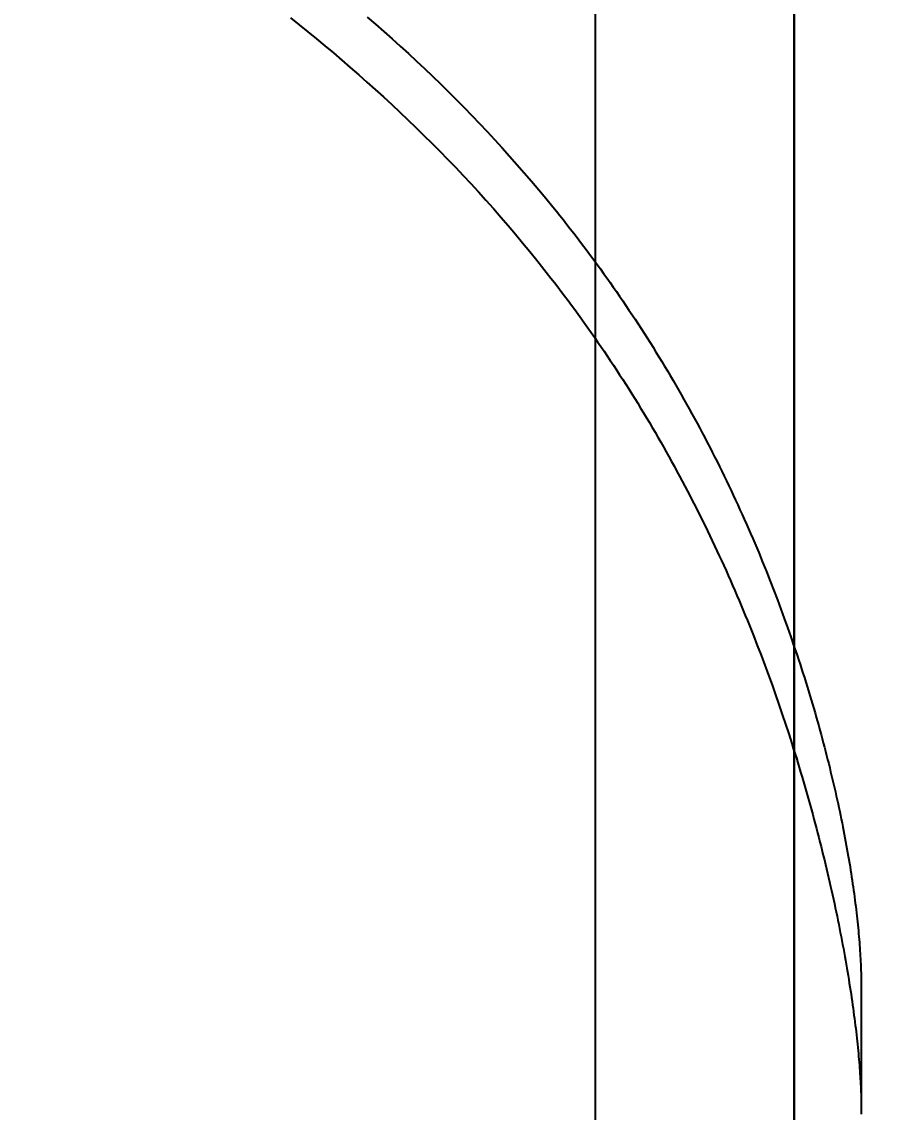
# Model space of a CAD drawing. Extents: x 11992 to 29481, y -6727 to 6811.
# Drawn here: x 24854.4 to 25016.2, y 2962.7 to 3167.7 of the extents above; entities that cross this region are included whole.
import ezdxf

# ---------------------------------------------------------------- set-up
doc = ezdxf.new("R2010")
doc.units = 0
doc.header["$MEASUREMENT"] = 0
doc.layers.get('0').update_dxf_attribs({"color": 8, "linetype": 'CONTINUOUS'})
doc.layers.get('Defpoints').update_dxf_attribs({"color": 8, "linetype": 'CONTINUOUS'})
doc.layers.add('zoylight 4标注', color=9, linetype='CONTINUOUS')
doc.styles.add('CCD-DIM', font='archs.shx', dxfattribs={"width": 0.8})
doc.dimstyles.new('zoylight_DIM_40', dxfattribs={"dimscale": 40, "dimtxt": 1.9, "dimasz": 0.4, "dimexe": 0.5, "dimexo": 0.5, "dimgap": 0.5, "dimtad": 1, "dimdec": 0, "dimrnd": 5, "dimzin": 12, "dimdsep": 46, "dimtxsty": 'CCD-DIM', "dimblk": 'CCD_Dimension_Tick', "dimcen": 0.125, "dimclrd": 44, "dimclre": 44, "dimclrt": 50, "dimadec": 0, "dimazin": 0, "dimtfac": 1, "dimtdec": 0, "dimtmove": 2, "dimatfit": 3, "dimldrblk": 'CCD_Leader_Dot', "dimfxl": 0, "dimtvp": 1, "dimtolj": 1, "dimtzin": 0, "dimarcsym": 0})

# ---------------------------------------------------------------- blocks, each defined once
blk = doc.blocks.new('CCD_Dimension_Tick')
at = {"color": 0, "linetype": 'ByBlock'}
for p, q in [((-1.091, 0), (0, 0)), ((0, 0), (1.091, 0))]:
    blk.add_line(p, q, dxfattribs=at)
at = {"color": 0, "linetype": 'Continuous', "const_width": 0.608}
blk.add_lwpolyline([(-0.61, -0.61), (0.61, 0.61)], dxfattribs=at)
blk = doc.blocks.new('*D43')
at = {"layer": 'Defpoints', "color": 0, "linetype": 'Continuous'}
for p in [(24962.25, 3226.36), (25047.86, 3226.36), (25047.86, 2526.36)]:
    blk.add_point(p, dxfattribs=at)
at = {"layer": 'zoylight 4标注', "color": 44, "linetype": 'Continuous', "lineweight": -2}
blk.add_line((25027.86, 3226.36), (24942.25, 3226.36), dxfattribs=at)
at = {"layer": 'zoylight 4标注', "color": 44, "lineweight": -2}
for p, q in [((24962.25, 2542.36), (24962.25, 3210.36)), ((25027.86, 2526.36), (24942.25, 2526.36))]:
    blk.add_line(p, q, dxfattribs=at)
at = {"layer": 'zoylight 4标注', "color": 44, "linetype": 'Continuous', "lineweight": -2, "xscale": 16, "yscale": 16, "zscale": 16}
for p, rotation in [((24962.25, 3226.36), 90), ((24962.25, 2526.36), 270)]:
    blk.add_blockref('CCD_Dimension_Tick', p, dxfattribs=dict(at, rotation=rotation))
at = {"layer": 'zoylight 4标注', "color": 50, "linetype": 'Continuous', "insert": (24904.25, 2876.36), "char_height": 76, "attachment_point": 5, "rotation": 90, "style": 'CCD-DIM'}
blk.add_mtext('\\A1;700', dxfattribs=at)
blk = doc.blocks.new('CCD_Leader_Dot')
at = {"color": 0, "linetype": 'ByBlock'}
blk.add_line((-5, 0), (-10, 0), dxfattribs=at)
at = {"color": 0, "linetype": 'ByBlock', "const_width": 5}
blk.add_lwpolyline([(-2.5, 0, 1), (2.5, 0, 1)], format="xyb", close=True, dxfattribs=at)

msp = doc.modelspace()

# ---------------------------------------------------------------- linework, layer by layer
for p, q in [((24999.62, 3630.6, -40.43), (24999.62, 730.6, -40.43)), ((24999.62, 3630.6, 329.57), (24999.62, 730.6, 329.57)), ((24999.62, -619.41, -40.43), (24999.62, 3630.6, -40.43)), ((24904.9, 3168.44, -2436.43), (24906.53, 3167.15, -2436.43)), ((24906.53, 3167.15, -2436.43), (24908.16, 3165.84, -2436.43)), ((24919.34, 3168.62, -2436.43), (24920.91, 3167.27, -2436.43)), ((24920.91, 3167.27, -2436.43), (24922.46, 3165.9, -2436.43)), ((24908.16, 3165.84, -2436.43), (24909.77, 3164.53, -2436.43)), ((24922.46, 3165.9, -2436.43), (24924.01, 3164.53, -2436.43)), ((24909.77, 3164.53, -2436.43), (24911.38, 3163.2, -2436.43)), ((24911.38, 3163.2, -2436.43), (24912.98, 3161.86, -2436.43)), ((24924.01, 3164.53, -2436.43), (24925.55, 3163.14, -2436.43)), ((24925.55, 3163.14, -2436.43), (24927.08, 3161.75, -2436.43)), ((24912.98, 3161.86, -2436.43), (24914.57, 3160.51, -2436.43)), ((24927.08, 3161.75, -2436.43), (24928.6, 3160.34, -2436.43)), ((24914.57, 3160.51, -2436.43), (24916.15, 3159.15, -2436.43)), ((24916.15, 3159.15, -2436.43), (24917.73, 3157.78, -2436.43)), ((24928.6, 3160.34, -2436.43), (24930.11, 3158.91, -2436.43)), ((24930.11, 3158.91, -2436.43), (24931.62, 3157.48, -2436.43)), ((24917.73, 3157.78, -2436.43), (24919.29, 3156.39, -2436.43)), ((24931.62, 3157.48, -2436.43), (24933.11, 3156.03, -2436.43)), ((24919.29, 3156.39, -2436.43), (24920.85, 3155, -2436.43)), ((24920.85, 3155, -2436.43), (24922.4, 3153.59, -2436.43)), ((24933.11, 3156.03, -2436.43), (24934.6, 3154.58, -2436.43)), ((24922.4, 3153.59, -2436.43), (24923.94, 3152.17, -2436.43)), ((24934.6, 3154.58, -2436.43), (24936.07, 3153.11, -2436.43)), ((24936.07, 3153.11, -2436.43), (24937.54, 3151.63, -2436.43)), ((24923.94, 3152.17, -2436.43), (24925.47, 3150.74, -2436.43)), ((24925.47, 3150.74, -2436.43), (24926.99, 3149.29, -2436.43)), ((24937.54, 3151.63, -2436.43), (24938.99, 3150.13, -2436.43)), ((24926.99, 3149.29, -2436.43), (24928.5, 3147.83, -2436.43)), ((24938.99, 3150.13, -2436.43), (24940.43, 3148.63, -2436.43)), ((24940.43, 3148.63, -2436.43), (24941.87, 3147.11, -2436.43)), ((24928.5, 3147.83, -2436.43), (24930, 3146.37, -2436.43)), ((24941.87, 3147.11, -2436.43), (24943.29, 3145.58, -2436.43)), ((24930, 3146.37, -2436.43), (24931.49, 3144.88, -2436.43)), ((24931.49, 3144.88, -2436.43), (24932.97, 3143.39, -2436.43)), ((24943.29, 3145.58, -2436.43), (24944.7, 3144.03, -2436.43)), ((24932.97, 3143.39, -2436.43), (24934.45, 3141.89, -2436.43)), ((24944.7, 3144.03, -2436.43), (24946.1, 3142.48, -2436.43)), ((24946.1, 3142.48, -2436.43), (24947.49, 3140.92, -2436.43)), ((24934.45, 3141.89, -2436.43), (24935.91, 3140.37, -2436.43)), ((24947.49, 3140.92, -2436.43), (24948.86, 3139.34, -2436.43)), ((24935.91, 3140.37, -2436.43), (24937.36, 3138.84, -2436.43)), ((24937.36, 3138.84, -2436.43), (24938.8, 3137.3, -2436.43)), ((24948.86, 3139.34, -2436.43), (24950.23, 3137.75, -2436.43)), ((24938.8, 3137.3, -2436.43), (24940.23, 3135.74, -2436.43)), ((24950.23, 3137.75, -2436.43), (24951.58, 3136.15, -2436.43)), ((24940.23, 3135.74, -2436.43), (24941.64, 3134.18, -2436.43)), ((24951.58, 3136.15, -2436.43), (24952.92, 3134.54, -2436.43)), ((24952.92, 3134.54, -2436.43), (24954.25, 3132.92, -2436.43)), ((24941.64, 3134.18, -2436.43), (24943.05, 3132.6, -2436.43)), ((24943.05, 3132.6, -2436.43), (24944.44, 3131.01, -2436.43)), ((24954.25, 3132.92, -2436.43), (24954.91, 3132.1, -2436.43)), ((24944.44, 3131.01, -2436.43), (24945.83, 3129.41, -2436.43)), ((24954.91, 3132.1, -2436.43), (24955.56, 3131.28, -2436.43)), ((24955.56, 3131.28, -2436.43), (24956.22, 3130.46, -2436.43)), ((24956.22, 3130.46, -2436.43), (24956.87, 3129.64, -2436.43)), ((24945.83, 3129.41, -2436.43), (24947.2, 3127.79, -2436.43)), ((24956.87, 3129.64, -2436.43), (24957.51, 3128.81, -2436.43)), ((24957.51, 3128.81, -2436.43), (24958.16, 3127.98, -2436.43)), ((24947.2, 3127.79, -2436.43), (24948.56, 3126.17, -2436.43)), ((24948.56, 3126.17, -2436.43), (24949.9, 3124.53, -2436.43)), ((24958.16, 3127.98, -2436.43), (24958.79, 3127.15, -2436.43)), ((24958.79, 3127.15, -2436.43), (24959.43, 3126.32, -2436.43)), ((24959.43, 3126.32, -2436.43), (24960.06, 3125.48, -2436.43)), ((24949.9, 3124.53, -2436.43), (24951.24, 3122.88, -2436.43)), ((24960.06, 3125.48, -2436.43), (24960.69, 3124.65, -2436.43)), ((24960.69, 3124.65, -2436.43), (24961.32, 3123.8, -2436.43)), ((24951.24, 3122.88, -2436.43), (24952.56, 3121.22, -2436.43)), ((24961.32, 3123.8, -2436.43), (24961.94, 3122.96, -2436.43)), ((24961.94, 3122.96, -2436.43), (24962.56, 3122.12, -2436.43)), ((24962.56, 3122.12, -2436.43), (24963.18, 3121.27, -2436.43)), ((24952.56, 3121.22, -2436.43), (24953.87, 3119.55, -2436.43)), ((24963.18, 3121.27, -2436.43), (24963.79, 3120.42, -2436.43)), ((24963.79, 3120.42, -2436.43), (24964.4, 3119.56, -2436.43)), ((24953.87, 3119.55, -2436.43), (24954.52, 3118.71, -2436.43)), ((24954.52, 3118.71, -2436.43), (24955.17, 3117.87, -2436.43)), ((24964.4, 3119.56, -2436.43), (24965, 3118.71, -2436.43)), ((24965, 3118.71, -2436.43), (24965.6, 3117.85, -2436.43)), ((24955.17, 3117.87, -2436.43), (24955.81, 3117.02, -2436.43)), ((24955.81, 3117.02, -2436.43), (24956.45, 3116.18, -2436.43)), ((24956.45, 3116.18, -2436.43), (24957.09, 3115.33, -2436.43)), ((24965.6, 3117.85, -2436.43), (24966.2, 3116.99, -2436.43)), ((24966.2, 3116.99, -2436.43), (24966.79, 3116.13, -2436.43)), ((24966.79, 3116.13, -2436.43), (24967.38, 3115.27, -2436.43)), ((24957.09, 3115.33, -2436.43), (24957.72, 3114.47, -2436.43)), ((24957.72, 3114.47, -2436.43), (24958.35, 3113.62, -2436.43)), ((24967.38, 3115.27, -2436.43), (24967.97, 3114.4, -2436.43)), ((24967.97, 3114.4, -2436.43), (24968.55, 3113.53, -2436.43)), ((24958.35, 3113.62, -2436.43), (24958.97, 3112.76, -2436.43)), ((24958.97, 3112.76, -2436.43), (24959.6, 3111.9, -2436.43)), ((24959.6, 3111.9, -2436.43), (24960.21, 3111.04, -2436.43)), ((24968.55, 3113.53, -2436.43), (24969.13, 3112.66, -2436.43)), ((24969.13, 3112.66, -2436.43), (24969.71, 3111.79, -2436.43)), ((24969.71, 3111.79, -2436.43), (24970.28, 3110.92, -2436.43)), ((24960.21, 3111.04, -2436.43), (24960.83, 3110.17, -2436.43)), ((24960.83, 3110.17, -2436.43), (24961.44, 3109.3, -2436.43)), ((24970.28, 3110.92, -2436.43), (24970.84, 3110.04, -2436.43)), ((24970.84, 3110.04, -2436.43), (24971.41, 3109.17, -2436.43)), ((24961.44, 3109.3, -2436.43), (24962.05, 3108.43, -2436.43)), ((24962.05, 3108.43, -2436.43), (24962.66, 3107.56, -2436.43)), ((24971.41, 3109.17, -2436.43), (24971.97, 3108.29, -2436.43)), ((24971.97, 3108.29, -2436.43), (24972.52, 3107.41, -2436.43)), ((24962.66, 3107.56, -2436.43), (24963.26, 3106.68, -2436.43)), ((24963.26, 3106.68, -2436.43), (24963.86, 3105.8, -2436.43)), ((24963.86, 3105.8, -2436.43), (24964.45, 3104.92, -2436.43)), ((24972.52, 3107.41, -2436.43), (24973.08, 3106.53, -2436.43)), ((24973.08, 3106.53, -2436.43), (24973.62, 3105.64, -2436.43)), ((24973.62, 3105.64, -2436.43), (24974.17, 3104.76, -2436.43)), ((24964.45, 3104.92, -2436.43), (24965.04, 3104.04, -2436.43)), ((24965.04, 3104.04, -2436.43), (24965.63, 3103.15, -2436.43)), ((24974.17, 3104.76, -2436.43), (24974.71, 3103.87, -2436.43)), ((24974.71, 3103.87, -2436.43), (24975.24, 3102.98, -2436.43)), ((24965.63, 3103.15, -2436.43), (24966.21, 3102.27, -2436.43)), ((24966.21, 3102.27, -2436.43), (24966.79, 3101.38, -2436.43)), ((24975.24, 3102.98, -2436.43), (24975.78, 3102.09, -2436.43)), ((24975.78, 3102.09, -2436.43), (24976.3, 3101.2, -2436.43)), ((24966.79, 3101.38, -2436.43), (24967.37, 3100.49, -2436.43)), ((24967.37, 3100.49, -2436.43), (24967.94, 3099.59, -2436.43)), ((24967.94, 3099.59, -2436.43), (24968.51, 3098.7, -2436.43)), ((24976.3, 3101.2, -2436.43), (24976.83, 3100.31, -2436.43)), ((24976.83, 3100.31, -2436.43), (24977.35, 3099.42, -2436.43)), ((24968.51, 3098.7, -2436.43), (24969.07, 3097.8, -2436.43)), ((24969.07, 3097.8, -2436.43), (24969.63, 3096.9, -2436.43)), ((24977.35, 3099.42, -2436.43), (24977.86, 3098.52, -2436.43)), ((24977.86, 3098.52, -2436.43), (24978.38, 3097.63, -2436.43)), ((24978.38, 3097.63, -2436.43), (24978.88, 3096.73, -2436.43)), ((24969.63, 3096.9, -2436.43), (24970.19, 3096, -2436.43)), ((24970.19, 3096, -2436.43), (24970.74, 3095.1, -2436.43)), ((24978.88, 3096.73, -2436.43), (24979.39, 3095.84, -2436.43)), ((24979.39, 3095.84, -2436.43), (24979.89, 3094.94, -2436.43)), ((24970.74, 3095.1, -2436.43), (24971.29, 3094.19, -2436.43)), ((24971.29, 3094.19, -2436.43), (24971.84, 3093.28, -2436.43)), ((24971.84, 3093.28, -2436.43), (24972.38, 3092.37, -2436.43)), ((24979.89, 3094.94, -2436.43), (24980.38, 3094.04, -2436.43)), ((24980.38, 3094.04, -2436.43), (24980.88, 3093.14, -2436.43)), ((24972.38, 3092.37, -2436.43), (24972.92, 3091.46, -2436.43)), ((24972.92, 3091.46, -2436.43), (24973.45, 3090.55, -2436.43)), ((24980.88, 3093.14, -2436.43), (24981.36, 3092.24, -2436.43)), ((24981.36, 3092.24, -2436.43), (24981.85, 3091.34, -2436.43)), ((24981.85, 3091.34, -2436.43), (24982.33, 3090.44, -2436.43)), ((24973.45, 3090.55, -2436.43), (24973.98, 3089.64, -2436.43)), ((24973.98, 3089.64, -2436.43), (24974.51, 3088.72, -2436.43)), ((24982.33, 3090.44, -2436.43), (24982.8, 3089.54, -2436.43)), ((24982.8, 3089.54, -2436.43), (24983.27, 3088.64, -2436.43)), ((24974.51, 3088.72, -2436.43), (24975.03, 3087.81, -2436.43)), ((24975.03, 3087.81, -2436.43), (24975.55, 3086.89, -2436.43)), ((24983.27, 3088.64, -2436.43), (24983.74, 3087.74, -2436.43)), ((24983.74, 3087.74, -2436.43), (24984.2, 3086.83, -2436.43)), ((24975.55, 3086.89, -2436.43), (24976.06, 3085.97, -2436.43)), ((24976.06, 3085.97, -2436.43), (24976.57, 3085.05, -2436.43)), ((24984.2, 3086.83, -2436.43), (24984.66, 3085.93, -2436.43)), ((24984.66, 3085.93, -2436.43), (24985.11, 3085.03, -2436.43)), ((24976.57, 3085.05, -2436.43), (24977.08, 3084.12, -2436.43)), ((24977.08, 3084.12, -2436.43), (24977.58, 3083.2, -2436.43)), ((24977.58, 3083.2, -2436.43), (24978.08, 3082.28, -2436.43)), ((24985.11, 3085.03, -2436.43), (24985.56, 3084.12, -2436.43)), ((24985.56, 3084.12, -2436.43), (24986.01, 3083.22, -2436.43)), ((24986.01, 3083.22, -2436.43), (24986.45, 3082.32, -2436.43)), ((24978.08, 3082.28, -2436.43), (24978.57, 3081.35, -2436.43)), ((24978.57, 3081.35, -2436.43), (24979.06, 3080.42, -2436.43)), ((24986.45, 3082.32, -2436.43), (24986.89, 3081.41, -2436.43)), ((24986.89, 3081.41, -2436.43), (24987.32, 3080.51, -2436.43)), ((24979.06, 3080.42, -2436.43), (24979.55, 3079.49, -2436.43)), ((24979.55, 3079.49, -2436.43), (24980.03, 3078.56, -2436.43)), ((24987.32, 3080.51, -2436.43), (24987.75, 3079.61, -2436.43)), ((24987.75, 3079.61, -2436.43), (24988.17, 3078.71, -2436.43)), ((24980.03, 3078.56, -2436.43), (24980.51, 3077.63, -2436.43)), ((24980.51, 3077.63, -2436.43), (24980.99, 3076.7, -2436.43)), ((24988.17, 3078.71, -2436.43), (24988.59, 3077.8, -2436.43)), ((24988.59, 3077.8, -2436.43), (24989.01, 3076.9, -2436.43)), ((24989.01, 3076.9, -2436.43), (24989.42, 3076, -2436.43)), ((24980.99, 3076.7, -2436.43), (24981.46, 3075.77, -2436.43)), ((24981.46, 3075.77, -2436.43), (24981.92, 3074.84, -2436.43)), ((24981.92, 3074.84, -2436.43), (24982.39, 3073.91, -2436.43)), ((24989.42, 3076, -2436.43), (24989.83, 3075.1, -2436.43)), ((24989.83, 3075.1, -2436.43), (24990.23, 3074.2, -2436.43)), ((24982.39, 3073.91, -2436.43), (24982.85, 3072.97, -2436.43)), ((24982.85, 3072.97, -2436.43), (24983.3, 3072.04, -2436.43)), ((24990.23, 3074.2, -2436.43), (24990.63, 3073.3, -2436.43)), ((24990.63, 3073.3, -2436.43), (24991.03, 3072.4, -2436.43)), ((24983.3, 3072.04, -2436.43), (24983.75, 3071.1, -2436.43)), ((24983.75, 3071.1, -2436.43), (24984.2, 3070.17, -2436.43)), ((24991.03, 3072.4, -2436.43), (24991.42, 3071.51, -2436.43)), ((24991.42, 3071.51, -2436.43), (24991.81, 3070.61, -2436.43)), ((24984.2, 3070.17, -2436.43), (24984.64, 3069.23, -2436.43)), ((24984.64, 3069.23, -2436.43), (24985.08, 3068.29, -2436.43)), ((24991.81, 3070.61, -2436.43), (24992.19, 3069.71, -2436.43)), ((24992.19, 3069.71, -2436.43), (24992.94, 3067.92, -2436.43)), ((24985.08, 3068.29, -2436.43), (24985.52, 3067.35, -2436.43)), ((24985.52, 3067.35, -2436.43), (24985.95, 3066.42, -2436.43)), ((24992.94, 3067.92, -2436.43), (24993.68, 3066.14, -2436.43)), ((24985.95, 3066.42, -2436.43), (24986.37, 3065.48, -2436.43)), ((24986.37, 3065.48, -2436.43), (24986.8, 3064.54, -2436.43)), ((24993.68, 3066.14, -2436.43), (24994.4, 3064.36, -2436.43)), ((24986.8, 3064.54, -2436.43), (24987.22, 3063.6, -2436.43)), ((24987.22, 3063.6, -2436.43), (24987.63, 3062.66, -2436.43)), ((24987.63, 3062.66, -2436.43), (24988.04, 3061.73, -2436.43)), ((24994.4, 3064.36, -2436.43), (24995.1, 3062.59, -2436.43)), ((24995.1, 3062.59, -2436.43), (24995.79, 3060.82, -2436.43)), ((24988.04, 3061.73, -2436.43), (24988.45, 3060.79, -2436.43)), ((24988.45, 3060.79, -2436.43), (24988.85, 3059.85, -2436.43)), ((24995.79, 3060.82, -2436.43), (24996.46, 3059.06, -2436.43)), ((24988.85, 3059.85, -2436.43), (24989.25, 3058.91, -2436.43)), ((24989.25, 3058.91, -2436.43), (24989.65, 3057.97, -2436.43)), ((24996.46, 3059.06, -2436.43), (24997.12, 3057.31, -2436.43)), ((24989.65, 3057.97, -2436.43), (24990.04, 3057.04, -2436.43)), ((24990.04, 3057.04, -2436.43), (24990.42, 3056.1, -2436.43)), ((24997.12, 3057.31, -2436.43), (24997.76, 3055.56, -2436.43)), ((24990.42, 3056.1, -2436.43), (24990.81, 3055.16, -2436.43)), ((24990.81, 3055.16, -2436.43), (24991.19, 3054.23, -2436.43)), ((24997.76, 3055.56, -2436.43), (24998.38, 3053.82, -2436.43)), ((24991.19, 3054.23, -2436.43), (24991.94, 3052.36, -2436.43)), ((24991.94, 3052.36, -2436.43), (24992.67, 3050.49, -2436.43)), ((24998.38, 3053.82, -2436.43), (24998.99, 3052.09, -2436.43)), ((24992.67, 3050.49, -2436.43), (24993.39, 3048.62, -2436.43)), ((24998.99, 3052.09, -2436.43), (24999.58, 3050.37, -2436.43)), ((24999.58, 3050.37, -2436.43), (25000.16, 3048.66, -2436.43)), ((24993.39, 3048.62, -2436.43), (24994.09, 3046.76, -2436.43)), ((25000.16, 3048.66, -2436.43), (25000.44, 3047.81, -2436.43)), ((24994.09, 3046.76, -2436.43), (24994.77, 3044.9, -2436.43)), ((25000.44, 3047.81, -2436.43), (25000.72, 3046.96, -2436.43)), ((25000.72, 3046.96, -2436.43), (25000.99, 3046.11, -2436.43)), ((24994.77, 3044.9, -2436.43), (24995.45, 3043.05, -2436.43)), ((25000.99, 3046.11, -2436.43), (25001.26, 3045.27, -2436.43)), ((25001.26, 3045.27, -2436.43), (25001.53, 3044.43, -2436.43)), ((25001.53, 3044.43, -2436.43), (25001.79, 3043.59, -2436.43)), ((24995.45, 3043.05, -2436.43), (24996.1, 3041.2, -2436.43)), ((25001.79, 3043.59, -2436.43), (25002.05, 3042.75, -2436.43)), ((25002.05, 3042.75, -2436.43), (25002.31, 3041.92, -2436.43)), ((24996.1, 3041.2, -2436.43), (24996.74, 3039.35, -2436.43)), ((25002.31, 3041.92, -2436.43), (25002.56, 3041.09, -2436.43)), ((25002.56, 3041.09, -2436.43), (25002.81, 3040.26, -2436.43)), ((25002.81, 3040.26, -2436.43), (25003.05, 3039.44, -2436.43)), ((24996.74, 3039.35, -2436.43), (24997.37, 3037.51, -2436.43)), ((25003.05, 3039.44, -2436.43), (25003.29, 3038.62, -2436.43)), ((25003.29, 3038.62, -2436.43), (25003.53, 3037.8, -2436.43)), ((24997.37, 3037.51, -2436.43), (24997.98, 3035.68, -2436.43)), ((25003.53, 3037.8, -2436.43), (25003.76, 3036.99, -2436.43)), ((25003.76, 3036.99, -2436.43), (25003.99, 3036.18, -2436.43)), ((25003.99, 3036.18, -2436.43), (25004.22, 3035.37, -2436.43)), ((24997.98, 3035.68, -2436.43), (24998.58, 3033.86, -2436.43)), ((24998.58, 3033.86, -2436.43), (24999.17, 3032.04, -2436.43)), ((25004.22, 3035.37, -2436.43), (25004.44, 3034.56, -2436.43)), ((25004.44, 3034.56, -2436.43), (25004.66, 3033.76, -2436.43)), ((24999.17, 3032.04, -2436.43), (24999.45, 3031.13, -2436.43)), ((25004.66, 3033.76, -2436.43), (25004.88, 3032.97, -2436.43)), ((25004.88, 3032.97, -2436.43), (25005.09, 3032.17, -2436.43)), ((25005.09, 3032.17, -2436.43), (25005.3, 3031.38, -2436.43)), ((24999.45, 3031.13, -2436.43), (24999.74, 3030.23, -2436.43)), ((24999.74, 3030.23, -2436.43), (25000.02, 3029.33, -2436.43)), ((25005.3, 3031.38, -2436.43), (25005.5, 3030.6, -2436.43)), ((25005.5, 3030.6, -2436.43), (25005.7, 3029.81, -2436.43)), ((25005.7, 3029.81, -2436.43), (25005.9, 3029.03, -2436.43)), ((25000.02, 3029.33, -2436.43), (25000.29, 3028.43, -2436.43)), ((25000.29, 3028.43, -2436.43), (25000.56, 3027.53, -2436.43)), ((25005.9, 3029.03, -2436.43), (25006.1, 3028.26, -2436.43)), ((25006.1, 3028.26, -2436.43), (25006.29, 3027.49, -2436.43)), ((25000.56, 3027.53, -2436.43), (25000.83, 3026.64, -2436.43)), ((25000.83, 3026.64, -2436.43), (25001.1, 3025.74, -2436.43)), ((25001.1, 3025.74, -2436.43), (25001.36, 3024.85, -2436.43)), ((25006.29, 3027.49, -2436.43), (25006.47, 3026.72, -2436.43)), ((25006.47, 3026.72, -2436.43), (25006.66, 3025.95, -2436.43)), ((25006.66, 3025.95, -2436.43), (25006.84, 3025.19, -2436.43)), ((25001.36, 3024.85, -2436.43), (25001.62, 3023.96, -2436.43)), ((25001.62, 3023.96, -2436.43), (25001.87, 3023.08, -2436.43)), ((25006.84, 3025.19, -2436.43), (25007.02, 3024.44, -2436.43)), ((25007.02, 3024.44, -2436.43), (25007.19, 3023.69, -2436.43)), ((25007.19, 3023.69, -2436.43), (25007.36, 3022.94, -2436.43)), ((25001.87, 3023.08, -2436.43), (25002.12, 3022.2, -2436.43)), ((25002.12, 3022.2, -2436.43), (25002.37, 3021.32, -2436.43)), ((25007.36, 3022.94, -2436.43), (25007.53, 3022.19, -2436.43)), ((25007.53, 3022.19, -2436.43), (25007.7, 3021.45, -2436.43)), ((25002.37, 3021.32, -2436.43), (25002.62, 3020.44, -2436.43)), ((25002.62, 3020.44, -2436.43), (25002.86, 3019.56, -2436.43)), ((25002.86, 3019.56, -2436.43), (25003.1, 3018.69, -2436.43)), ((25007.7, 3021.45, -2436.43), (25007.86, 3020.72, -2436.43)), ((25007.86, 3020.72, -2436.43), (25008.01, 3019.99, -2436.43)), ((25008.01, 3019.99, -2436.43), (25008.17, 3019.26, -2436.43)), ((25003.1, 3018.69, -2436.43), (25003.33, 3017.82, -2436.43)), ((25003.33, 3017.82, -2436.43), (25003.56, 3016.96, -2436.43)), ((25008.17, 3019.26, -2436.43), (25008.32, 3018.54, -2436.43)), ((25008.32, 3018.54, -2436.43), (25008.47, 3017.82, -2436.43)), ((25008.47, 3017.82, -2436.43), (25008.61, 3017.11, -2436.43)), ((25003.56, 3016.96, -2436.43), (25003.79, 3016.09, -2436.43)), ((25003.79, 3016.09, -2436.43), (25004.01, 3015.23, -2436.43)), ((25008.61, 3017.11, -2436.43), (25008.76, 3016.4, -2436.43)), ((25008.76, 3016.4, -2436.43), (25008.89, 3015.69, -2436.43)), ((25008.89, 3015.69, -2436.43), (25009.03, 3014.99, -2436.43)), ((25004.01, 3015.23, -2436.43), (25004.24, 3014.38, -2436.43)), ((25004.24, 3014.38, -2436.43), (25004.45, 3013.52, -2436.43)), ((25004.45, 3013.52, -2436.43), (25004.67, 3012.67, -2436.43)), ((25009.03, 3014.99, -2436.43), (25009.16, 3014.3, -2436.43)), ((25009.16, 3014.3, -2436.43), (25009.29, 3013.61, -2436.43)), ((25009.29, 3013.61, -2436.43), (25009.42, 3012.92, -2436.43)), ((25004.67, 3012.67, -2436.43), (25004.88, 3011.83, -2436.43)), ((25004.88, 3011.83, -2436.43), (25005.09, 3010.99, -2436.43)), ((25009.42, 3012.92, -2436.43), (25009.54, 3012.24, -2436.43)), ((25009.54, 3012.24, -2436.43), (25009.66, 3011.56, -2436.43)), ((25009.66, 3011.56, -2436.43), (25009.78, 3010.89, -2436.43)), ((25005.09, 3010.99, -2436.43), (25005.29, 3010.15, -2436.43)), ((25005.29, 3010.15, -2436.43), (25005.5, 3009.31, -2436.43)), ((25005.5, 3009.31, -2436.43), (25005.69, 3008.48, -2436.43)), ((25009.78, 3010.89, -2436.43), (25009.89, 3010.22, -2436.43)), ((25009.89, 3010.22, -2436.43), (25010, 3009.56, -2436.43)), ((25010, 3009.56, -2436.43), (25010.11, 3008.9, -2436.43)), ((25005.69, 3008.48, -2436.43), (25005.89, 3007.65, -2436.43)), ((25005.89, 3007.65, -2436.43), (25006.08, 3006.83, -2436.43)), ((25010.11, 3008.9, -2436.43), (25010.22, 3008.25, -2436.43)), ((25010.22, 3008.25, -2436.43), (25010.32, 3007.61, -2436.43)), ((25010.32, 3007.61, -2436.43), (25010.42, 3006.96, -2436.43)), ((25006.08, 3006.83, -2436.43), (25006.27, 3006.01, -2436.43)), ((25006.27, 3006.01, -2436.43), (25006.46, 3005.19, -2436.43)), ((25006.46, 3005.19, -2436.43), (25006.64, 3004.38, -2436.43)), ((25010.42, 3006.96, -2436.43), (25010.51, 3006.33, -2436.43)), ((25010.51, 3006.33, -2436.43), (25010.61, 3005.69, -2436.43)), ((25010.61, 3005.69, -2436.43), (25010.7, 3005.07, -2436.43)), ((25006.64, 3004.38, -2436.43), (25006.82, 3003.57, -2436.43)), ((25006.82, 3003.57, -2436.43), (25006.99, 3002.77, -2436.43)), ((25010.7, 3005.07, -2436.43), (25010.79, 3004.44, -2436.43)), ((25010.79, 3004.44, -2436.43), (25010.87, 3003.83, -2436.43)), ((25010.87, 3003.83, -2436.43), (25010.95, 3003.21, -2436.43)), ((25010.95, 3003.21, -2436.43), (25011.03, 3002.61, -2436.43)), ((25006.99, 3002.77, -2436.43), (25007.17, 3001.97, -2436.43)), ((25007.17, 3001.97, -2436.43), (25007.34, 3001.17, -2436.43)), ((25007.34, 3001.17, -2436.43), (25007.5, 3000.38, -2436.43)), ((25011.03, 3002.61, -2436.43), (25011.11, 3002.01, -2436.43)), ((25011.11, 3002.01, -2436.43), (25011.18, 3001.41, -2436.43)), ((25011.18, 3001.41, -2436.43), (25011.26, 3000.82, -2436.43)), ((25007.5, 3000.38, -2436.43), (25007.67, 2999.6, -2436.43)), ((25007.67, 2999.6, -2436.43), (25007.83, 2998.82, -2436.43)), ((25011.26, 3000.82, -2436.43), (25011.32, 3000.23, -2436.43)), ((25011.32, 3000.23, -2436.43), (25011.39, 2999.65, -2436.43)), ((25011.39, 2999.65, -2436.43), (25011.45, 2999.08, -2436.43)), ((25011.45, 2999.08, -2436.43), (25011.51, 2998.5, -2436.43)), ((25007.83, 2998.82, -2436.43), (25007.98, 2998.04, -2436.43)), ((25007.98, 2998.04, -2436.43), (25008.14, 2997.27, -2436.43)), ((25008.14, 2997.27, -2436.43), (25008.29, 2996.5, -2436.43)), ((25011.51, 2998.5, -2436.43), (25011.57, 2997.94, -2436.43)), ((25011.57, 2997.94, -2436.43), (25011.63, 2997.38, -2436.43)), ((25011.63, 2997.38, -2436.43), (25011.68, 2996.82, -2436.43)), ((25008.29, 2996.5, -2436.43), (25008.44, 2995.74, -2436.43)), ((25008.44, 2995.74, -2436.43), (25008.58, 2994.98, -2436.43)), ((25008.58, 2994.98, -2436.43), (25008.72, 2994.23, -2436.43)), ((25011.68, 2996.82, -2436.43), (25011.73, 2996.28, -2436.43)), ((25011.73, 2996.28, -2436.43), (25011.78, 2995.73, -2436.43)), ((25011.78, 2995.73, -2436.43), (25011.82, 2995.19, -2436.43)), ((25011.82, 2995.19, -2436.43), (25011.87, 2994.66, -2436.43)), ((25008.72, 2994.23, -2436.43), (25008.86, 2993.49, -2436.43)), ((25008.86, 2993.49, -2436.43), (25009, 2992.74, -2436.43)), ((25011.87, 2994.66, -2436.43), (25011.91, 2994.13, -2436.43)), ((25011.91, 2994.13, -2436.43), (25011.94, 2993.61, -2436.43)), ((25011.94, 2993.61, -2436.43), (25011.98, 2993.09, -2436.43)), ((25011.98, 2993.09, -2436.43), (25012.01, 2992.58, -2436.43)), ((25009, 2992.74, -2436.43), (25009.13, 2992.01, -2436.43)), ((25009.13, 2992.01, -2436.43), (25009.26, 2991.28, -2436.43)), ((25009.26, 2991.28, -2436.43), (25009.39, 2990.55, -2436.43)), ((25012.01, 2992.58, -2436.43), (25012.04, 2992.07, -2436.43)), ((25012.04, 2992.07, -2436.43), (25012.07, 2991.57, -2436.43)), ((25012.07, 2991.57, -2436.43), (25012.09, 2991.07, -2436.43)), ((25012.09, 2991.07, -2436.43), (25012.12, 2990.58, -2436.43)), ((25009.39, 2990.55, -2436.43), (25009.51, 2989.83, -2436.43)), ((25009.51, 2989.83, -2436.43), (25009.64, 2989.12, -2436.43)), ((25009.64, 2989.12, -2436.43), (25009.75, 2988.41, -2436.43)), ((25012.12, 2990.58, -2436.43), (25012.14, 2990.17, -2436.43)), ((25012.14, 2990.17, -2436.43), (25012.15, 2989.76, -2436.43)), ((25012.15, 2989.76, -2436.43), (25012.17, 2989.36, -2436.43)), ((25012.17, 2989.36, -2436.43), (25012.18, 2988.96, -2436.43)), ((25012.18, 2988.96, -2436.43), (25012.19, 2988.56, -2436.43)), ((25009.75, 2988.41, -2436.43), (25009.87, 2987.7, -2436.43)), ((25009.87, 2987.7, -2436.43), (25009.98, 2987.01, -2436.43)), ((25009.98, 2987.01, -2436.43), (25010.09, 2986.31, -2436.43)), ((25012.19, 2988.56, -2436.43), (25012.2, 2988.17, -2436.43)), ((25012.2, 2988.17, -2436.43), (25012.21, 2987.78, -2436.43)), ((25012.21, 2987.78, -2436.43), (25012.22, 2987.4, -2436.43)), ((25012.22, 2987.4, -2436.43), (25012.22, 2987.01, -2436.43)), ((25012.22, 2987.01, -2436.43), (25012.23, 2986.64, -2436.43)), ((25010.09, 2986.31, -2436.43), (25010.2, 2985.63, -2436.43)), ((25010.2, 2985.63, -2436.43), (25010.3, 2984.95, -2436.43)), ((25010.3, 2984.95, -2436.43), (25010.4, 2984.27, -2436.43)), ((25012.23, 2986.64, -2436.43), (25012.23, 2986.26, -2436.43)), ((25012.23, 2986.26, -2436.43), (25012.23, 2985.89, -2436.43)), ((25012.23, 2985.89, -2436.43), (25012.23, 2963.12, -2436.43)), ((25010.4, 2984.27, -2436.43), (25010.5, 2983.61, -2436.43)), ((25010.5, 2983.61, -2436.43), (25010.59, 2982.94, -2436.43)), ((25010.59, 2982.94, -2436.43), (25010.69, 2982.29, -2436.43)), ((25010.69, 2982.29, -2436.43), (25010.77, 2981.64, -2436.43)), ((25010.77, 2981.64, -2436.43), (25010.86, 2981, -2436.43)), ((25010.86, 2981, -2436.43), (25010.94, 2980.36, -2436.43)), ((25010.94, 2980.36, -2436.43), (25011.03, 2979.73, -2436.43)), ((25011.03, 2979.73, -2436.43), (25011.1, 2979.1, -2436.43)), ((25011.1, 2979.1, -2436.43), (25011.18, 2978.48, -2436.43)), ((25011.18, 2978.48, -2436.43), (25011.25, 2977.87, -2436.43)), ((25011.25, 2977.87, -2436.43), (25011.32, 2977.27, -2436.43)), ((25011.32, 2977.27, -2436.43), (25011.39, 2976.67, -2436.43)), ((25011.39, 2976.67, -2436.43), (25011.45, 2976.08, -2436.43)), ((25011.45, 2976.08, -2436.43), (25011.51, 2975.49, -2436.43)), ((25011.51, 2975.49, -2436.43), (25011.57, 2974.91, -2436.43)), ((25011.57, 2974.91, -2436.43), (25011.63, 2974.34, -2436.43)), ((25011.63, 2974.34, -2436.43), (25011.68, 2973.77, -2436.43)), ((25011.68, 2973.77, -2436.43), (25011.73, 2973.21, -2436.43)), ((25011.73, 2973.21, -2436.43), (25011.78, 2972.66, -2436.43)), ((25011.78, 2972.66, -2436.43), (25011.83, 2972.11, -2436.43)), ((25011.83, 2972.11, -2436.43), (25011.87, 2971.57, -2436.43)), ((25011.87, 2971.57, -2436.43), (25011.91, 2971.03, -2436.43)), ((25011.91, 2971.03, -2436.43), (25011.95, 2970.51, -2436.43)), ((25011.95, 2970.51, -2436.43), (25011.98, 2969.99, -2436.43)), ((25011.98, 2969.99, -2436.43), (25012.02, 2969.47, -2436.43)), ((25012.02, 2969.47, -2436.43), (25012.05, 2968.97, -2436.43)), ((25012.05, 2968.97, -2436.43), (25012.07, 2968.47, -2436.43)), ((25012.07, 2968.47, -2436.43), (25012.1, 2967.97, -2436.43)), ((25012.1, 2967.97, -2436.43), (25012.12, 2967.48, -2436.43)), ((25012.12, 2967.48, -2436.43), (25012.14, 2967, -2436.43)), ((25012.14, 2967, -2436.43), (25012.16, 2966.53, -2436.43)), ((25012.16, 2966.53, -2436.43), (25012.18, 2966.06, -2436.43)), ((25012.18, 2966.06, -2436.43), (25012.19, 2965.6, -2436.43)), ((25012.19, 2965.6, -2436.43), (25012.21, 2965.14, -2436.43)), ((25012.21, 2965.14, -2436.43), (25012.21, 2964.69, -2436.43)), ((25012.21, 2964.69, -2436.43), (25012.22, 2964.25, -2436.43)), ((25012.22, 2964.25, -2436.43), (25012.23, 2963.81, -2436.43)), ((25012.23, 2963.81, -2436.43), (25012.23, 2963.75, -2436.43)), ((25012.23, 2963.75, -2436.43), (25012.23, 2963.7, -2436.43)), ((25012.23, 2963.7, -2436.43), (25012.23, 2963.64, -2436.43)), ((25012.23, 2963.64, -2436.43), (25012.23, 2963.58, -2436.43)), ((25012.23, 2963.58, -2436.43), (25012.23, 2963.52, -2436.43)), ((25012.23, 2963.52, -2436.43), (25012.23, 2963.46, -2436.43)), ((25012.23, 2963.46, -2436.43), (25012.23, 2963.41, -2436.43)), ((25012.23, 2963.41, -2436.43), (25012.23, 2963.35, -2436.43)), ((25012.23, 2963.35, -2436.43), (25012.23, 2963.29, -2436.43)), ((25012.23, 2963.29, -2436.43), (25012.23, 2963.23, -2436.43)), ((25012.23, 2963.23, -2436.43), (25012.23, 2963.18, -2436.43)), ((25012.23, 2963.18, -2436.43), (25012.23, 2963.12, -2436.43)), ((25012.23, 2963.12, -2436.43), (25012.23, 2962.34, -2436.43))]:
    msp.add_line(p, q)

# ---------------------------------------------------------------- dimensions: what is measured, and where the dimension line sits
at = {"layer": 'zoylight 4标注', "linetype": 'Continuous'}
dim = msp.add_aligned_dim(p1=(25047.86, 2526.36), p2=(25047.86, 3226.36), distance=85.6, dimstyle='zoylight_DIM_40', dxfattribs=at)
dim.commit()
dim.dimension.update_dxf_attribs({"geometry": '*D43', "text_midpoint": (24904.25, 2876.36)})

doc.saveas('drawing.dxf')
